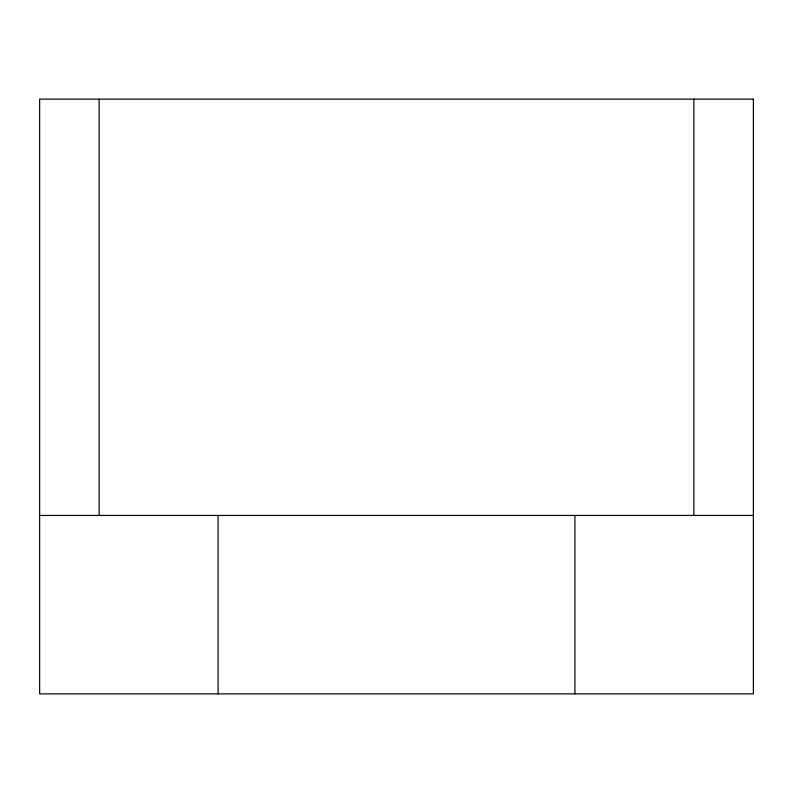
<?xml version="1.0" encoding="UTF-8"?>
<svg xmlns="http://www.w3.org/2000/svg" width="793" height="793" viewBox="0 0 793 793"><rect width="100%" height="100%" fill="white"/><g stroke="black" fill="none" stroke-linecap="round" stroke-linejoin="round"><path stroke-width="1.19" d="M39.65 515.45L753.35 515.45M693.875 99.125L693.875 515.45M574.925 515.45L574.925 693.875M218.075 515.45L218.075 693.875M99.125 99.125L99.125 515.45M753.35 99.125L39.65 99.125L39.65 693.875L753.35 693.875L753.35 99.125"/></g></svg>
